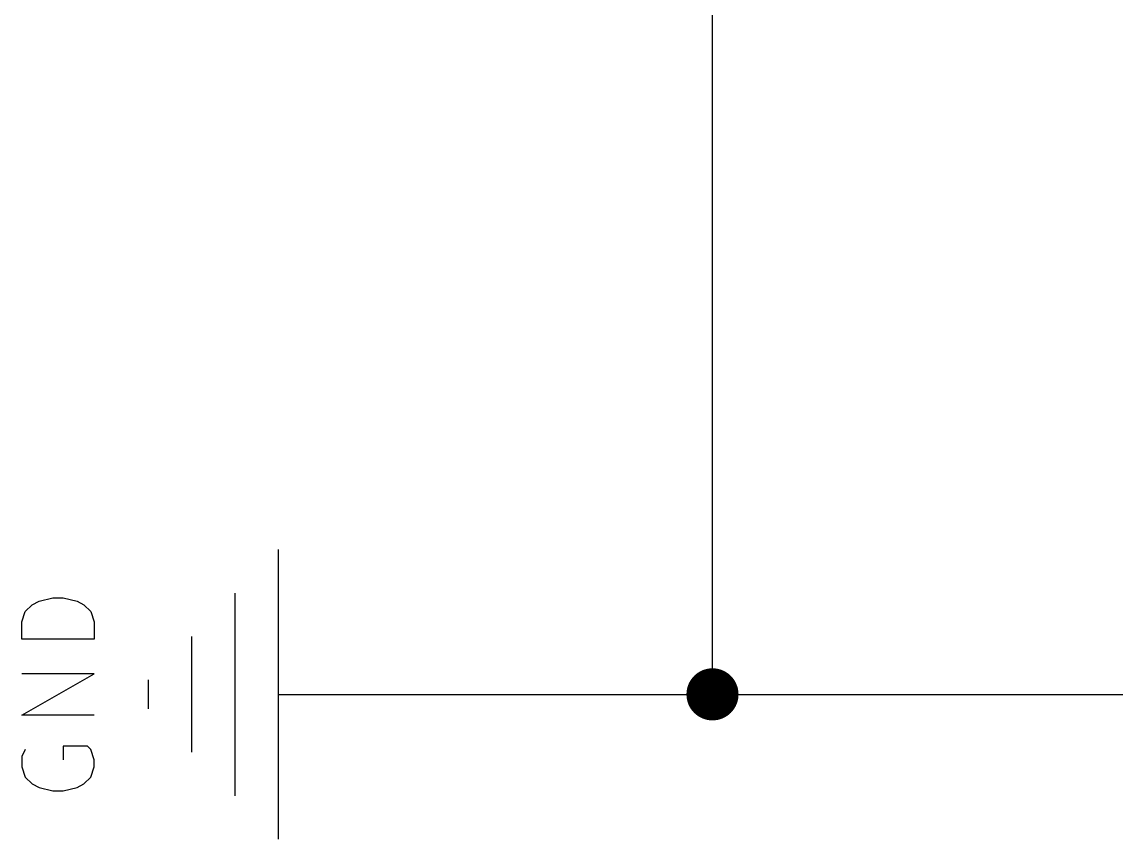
# Model space of a CAD drawing. Header units: millimetres. Extents: x 3 to 237, y -203 to -4.
# Drawn here: x 3.12 to 22.32, y -157.48 to -143.14 of the extents above; entities that cross this region are included whole.
import ezdxf

# ---------------------------------------------------------------- set-up
doc = ezdxf.new("R2010")
doc.units = ezdxf.units.MM
for name, color, linetype in [('GREENSIXTYFIVE', 129, 'CONTINUOUS'), ('LIGHTGREEN', 92, 'CONTINUOUS'), ('RED', 14, 'CONTINUOUS')]:
    doc.layers.add(name, color=color, linetype=linetype)

msp = doc.modelspace()

# ---------------------------------------------------------------- linework, layer by layer
at = {"layer": 'GREENSIXTYFIVE', "linetype": 'CONTINUOUS'}
for p, q in [((3.4215, -153.307), (3.6634, -153.2466)), ((3.6634, -153.2466), (3.8448, -153.2466)), ((3.8448, -153.2466), (4.0867, -153.307)), ((3.1796, -153.4885), (3.3006, -153.3675)), ((3.3006, -153.3675), (3.4215, -153.307)), ((4.0867, -153.307), (4.2077, -153.3675)), ((4.2077, -153.3675), (4.3287, -153.4885)), ((3.1191, -153.6699), (3.1796, -153.4885)), ((4.3287, -153.4885), (4.3891, -153.6699)), ((3.1191, -153.9723), (3.1191, -153.6699)), ((4.3891, -153.6699), (4.3891, -153.9723)), ((4.3891, -153.9723), (3.1191, -153.9723)), ((3.1191, -155.3028), (4.3891, -154.5771)), ((4.3891, -154.5771), (3.1191, -154.5771)), ((4.3891, -155.3028), (3.1191, -155.3028)), ((3.1796, -155.9075), (3.1191, -156.0285)), ((4.2682, -155.8471), (3.8448, -155.8471)), ((3.8448, -155.8471), (3.8448, -156.089)), ((4.3287, -155.9075), (4.2682, -155.8471)), ((4.3891, -156.089), (4.3287, -155.9075)), ((3.1191, -156.0285), (3.1191, -156.2099)), ((4.3891, -156.2099), (4.3891, -156.089)), ((3.1191, -156.2099), (3.1796, -156.3913)), ((4.3287, -156.3913), (4.3891, -156.2099)), ((3.1796, -156.3913), (3.3006, -156.5123)), ((3.3006, -156.5123), (3.4215, -156.5728)), ((4.0867, -156.5728), (4.2077, -156.5123)), ((4.2077, -156.5123), (4.3287, -156.3913)), ((3.4215, -156.5728), (3.6634, -156.6332)), ((3.6634, -156.6332), (3.8448, -156.6332)), ((3.8448, -156.6332), (4.0867, -156.5728))]:
    msp.add_line(p, q, dxfattribs=at)
at = {"layer": 'LIGHTGREEN', "linetype": 'CONTINUOUS'}
for p, q in [((15.24, -154.94), (15.24, -55.88)), ((10.16, -154.94), (15.24, -154.94)), ((15.24, -154.94), (43.18, -154.94))]:
    msp.add_line(p, q, dxfattribs=at)
at = {"layer": 'LIGHTGREEN', "const_width": 0.4572}
msp.add_lwpolyline([(15.0114, -154.94, 1), (15.4686, -154.94, 1)], format="xyb", close=True, dxfattribs=at)
at = {"layer": 'RED', "linetype": 'CONTINUOUS'}
for p, q in [((7.62, -152.4), (7.62, -157.48)), ((6.858, -153.162), (6.858, -156.718)), ((6.096, -153.924), (6.096, -155.956)), ((5.334, -154.686), (5.334, -155.194)), ((7.62, -154.94), (10.16, -154.94))]:
    msp.add_line(p, q, dxfattribs=at)

doc.saveas('drawing.dxf')
